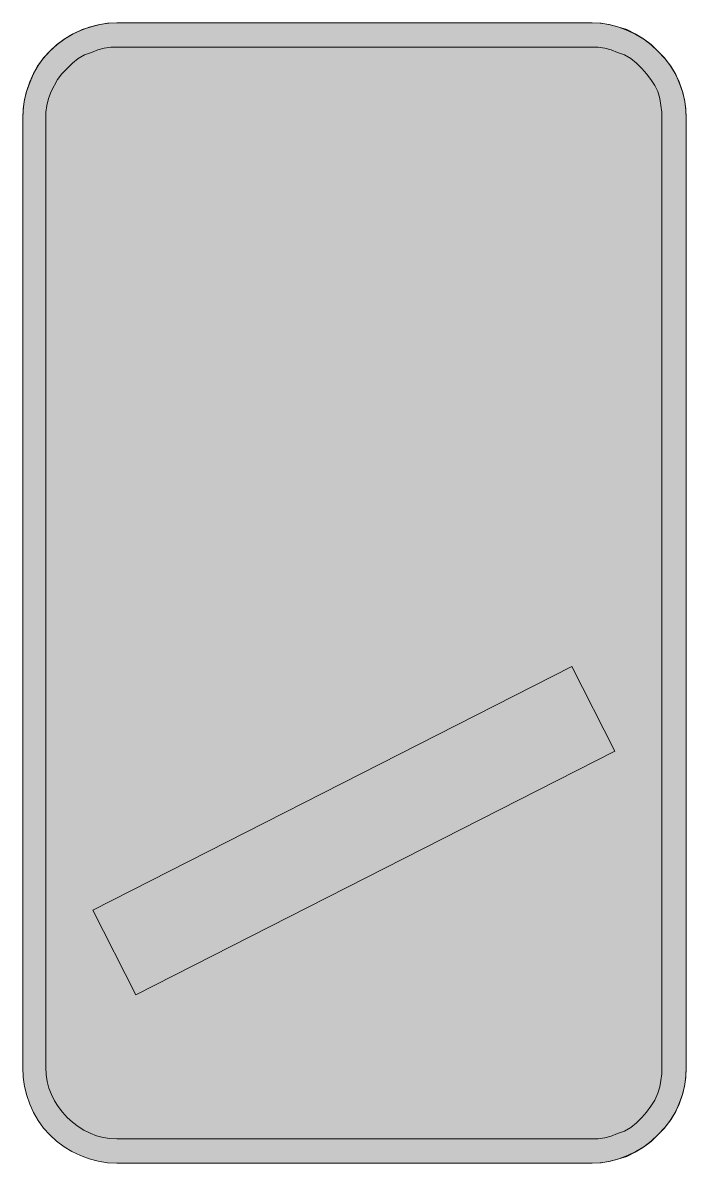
# Model space of a CAD drawing. Header units: metres. Extents: x 210 to 358, y 10 to 264.
import ezdxf

# ---------------------------------------------------------------- set-up
doc = ezdxf.new("R2010")
doc.units = ezdxf.units.M
for name, color, linetype, true_color in [('FILL_BLUE_0000FF', 7, 'Continuous', 0x0000ff), ('FILL_WHITE_FFFFFF', 7, 'Continuous', 0xffffff), ('STROKE_BLUE_0000FF', 7, 'Continuous', 0x0000ff)]:
    doc.layers.add(name, color=color, linetype=linetype, true_color=true_color)

msp = doc.modelspace()

# ---------------------------------------------------------------- hatches: boundary and pattern name
at = {"layer": 'FILL_BLUE_0000FF', "true_color": 0x0000ff}
h = msp.add_hatch(color=7, dxfattribs=at)
h.dxf.hatch_style = 1
h.paths.add_polyline_path([(229.59, 15.32), (228.07, 15.57), (226.58, 15.97), (225.15, 16.52), (223.77, 17.2), (222.46, 18.02), (221.22, 18.97), (220.05, 20.04), (218.98, 21.21), (218.03, 22.45), (217.21, 23.76), (216.53, 25.14), (215.98, 26.57), (215.58, 28.06), (215.33, 29.58), (215.25, 31.14), (215.25, 242.64), (215.31, 244.04), (215.51, 245.53), (215.88, 247.07), (216.45, 248.64), (217.91, 251.3), (218.85, 252.56), (220.05, 253.74), (221.23, 254.98), (222.53, 255.99), (223.93, 256.78), (225.45, 257.34), (226.85, 257.91), (228.3, 258.28), (229.75, 258.48), (231.15, 258.54), (337.05, 258.54), (338.45, 258.48), (339.9, 258.28), (341.35, 257.91), (342.75, 257.34), (344.27, 256.78), (345.68, 255.99), (346.97, 254.98), (348.15, 253.74), (349.22, 252.56), (350.18, 251.3), (351.02, 249.99), (351.75, 248.64), (352.14, 247.07), (352.43, 245.53), (352.59, 244.04), (352.65, 242.64), (352.65, 31.14), (352.59, 29.74), (352.43, 28.29), (352.14, 26.84), (351.75, 25.44), (351.02, 23.92), (350.18, 22.52), (349.22, 21.22), (348.15, 20.04), (346.97, 18.8), (345.68, 17.79), (344.27, 17), (342.75, 16.44), (341.35, 15.87), (339.9, 15.5), (338.45, 15.3), (337.05, 15.24), (231.15, 15.24), (229.59, 15.32)])
at = {"layer": 'FILL_WHITE_FFFFFF', "true_color": 0xffffff}
h = msp.add_hatch(color=7, dxfattribs=at)
h.dxf.hatch_style = 1
h.paths.add_polyline_path([(229.03, 9.95), (226.95, 10.28), (224.93, 10.81), (222.98, 11.53), (221.11, 12.43), (219.34, 13.51), (217.68, 14.75), (216.15, 16.14), (214.77, 17.67), (213.57, 19.33), (212.54, 21.1), (211.69, 22.96), (211.02, 24.92), (210.54, 26.94), (210.25, 29.02), (210.15, 31.14), (210.15, 242.64), (210.22, 244.49), (210.45, 246.43), (210.91, 248.42), (211.65, 250.44), (212.44, 252.41), (213.45, 254.26), (214.69, 256.01), (216.15, 257.64), (217.78, 259.11), (219.53, 260.38), (221.38, 261.48), (223.35, 262.44), (225.37, 263.05), (227.36, 263.53), (229.3, 263.83), (231.15, 263.94), (337.05, 263.94), (338.9, 263.83), (340.84, 263.53), (342.83, 263.05), (344.85, 262.44), (346.69, 261.48), (348.53, 260.38), (350.25, 259.11), (351.75, 257.64), (353.26, 256.01), (354.6, 254.26), (355.72, 252.41), (356.55, 250.44), (357.29, 248.42), (357.75, 246.43), (357.98, 244.49), (358.05, 242.64), (358.05, 31.14), (357.98, 29.29), (357.75, 27.35), (357.29, 25.36), (356.55, 23.34), (355.72, 21.37), (354.6, 19.51), (353.26, 17.77), (351.75, 16.14), (350.25, 14.67), (348.53, 13.4), (346.69, 12.3), (344.85, 11.34), (342.83, 10.73), (340.84, 10.25), (338.9, 9.95), (337.05, 9.84), (231.15, 9.84), (229.03, 9.95)])
h = msp.add_hatch(color=7, dxfattribs=at)
h.dxf.hatch_style = 1
h.paths.add_polyline_path([(342.15, 101.64), (235.35, 47.34), (225.75, 66.24), (332.55, 120.54), (342.15, 101.64)])

# ---------------------------------------------------------------- linework, layer by layer
at = {"layer": 'FILL_BLUE_0000FF', "lineweight": 0, "true_color": 0x0000ff}
msp.add_lwpolyline([(229.59, 15.32), (228.07, 15.57), (226.58, 15.97), (225.15, 16.52), (223.77, 17.2), (222.46, 18.02), (221.22, 18.97), (220.05, 20.04), (218.98, 21.21), (218.03, 22.45), (217.21, 23.76), (216.53, 25.14), (215.98, 26.57), (215.58, 28.06), (215.33, 29.58), (215.25, 31.14), (215.25, 242.64), (215.31, 244.04), (215.51, 245.53), (215.88, 247.07), (216.45, 248.64), (217.91, 251.3), (218.85, 252.56), (220.05, 253.74), (221.23, 254.98), (222.53, 255.99), (223.93, 256.78), (225.45, 257.34), (226.85, 257.91), (228.3, 258.28), (229.75, 258.48), (231.15, 258.54), (337.05, 258.54), (338.45, 258.48), (339.9, 258.28), (341.35, 257.91), (342.75, 257.34), (344.27, 256.78), (345.68, 255.99), (346.97, 254.98), (348.15, 253.74), (349.22, 252.56), (350.18, 251.3), (351.02, 249.99), (351.75, 248.64), (352.14, 247.07), (352.43, 245.53), (352.59, 244.04), (352.65, 242.64), (352.65, 31.14), (352.59, 29.74), (352.43, 28.29), (352.14, 26.84), (351.75, 25.44), (351.02, 23.92), (350.18, 22.52), (349.22, 21.22), (348.15, 20.04), (346.97, 18.8), (345.68, 17.79), (344.27, 17), (342.75, 16.44), (341.35, 15.87), (339.9, 15.5), (338.45, 15.3), (337.05, 15.24), (231.15, 15.24)], close=True, dxfattribs=at)
at = {"layer": 'FILL_WHITE_FFFFFF', "lineweight": 0, "true_color": 0xffffff}
msp.add_lwpolyline([(229.03, 9.95), (226.95, 10.28), (224.93, 10.81), (222.98, 11.53), (221.11, 12.43), (219.34, 13.51), (217.68, 14.75), (216.15, 16.14), (214.77, 17.67), (213.57, 19.33), (212.54, 21.1), (211.69, 22.96), (211.02, 24.92), (210.54, 26.94), (210.25, 29.02), (210.15, 31.14), (210.15, 242.64), (210.22, 244.49), (210.45, 246.43), (210.91, 248.42), (211.65, 250.44), (212.44, 252.41), (213.45, 254.26), (214.69, 256.01), (216.15, 257.64), (217.78, 259.11), (219.53, 260.38), (221.38, 261.48), (223.35, 262.44), (225.37, 263.05), (227.36, 263.53), (229.3, 263.83), (231.15, 263.94), (337.05, 263.94), (338.9, 263.83), (340.84, 263.53), (342.83, 263.05), (344.85, 262.44), (346.69, 261.48), (348.53, 260.38), (350.25, 259.11), (351.75, 257.64), (353.26, 256.01), (354.6, 254.26), (355.72, 252.41), (356.55, 250.44), (357.29, 248.42), (357.75, 246.43), (357.98, 244.49), (358.05, 242.64), (358.05, 31.14), (357.98, 29.29), (357.75, 27.35), (357.29, 25.36), (356.55, 23.34), (355.72, 21.37), (354.6, 19.51), (353.26, 17.77), (351.75, 16.14), (350.25, 14.67), (348.53, 13.4), (346.69, 12.3), (344.85, 11.34), (342.83, 10.73), (340.84, 10.25), (338.9, 9.95), (337.05, 9.84), (231.15, 9.84)], close=True, dxfattribs=at)
at = {"layer": 'FILL_WHITE_FFFFFF', "lineweight": 0, "true_color": 0x0000ff}
msp.add_lwpolyline([(342.15, 101.64), (235.35, 47.34), (225.75, 66.24), (332.55, 120.54)], close=True, dxfattribs=at)
at = {"layer": 'STROKE_BLUE_0000FF', "lineweight": 0, "true_color": 0x0000ff}
msp.add_lwpolyline([(358.05, 31.14), (358.05, 242.64), (357.95, 244.76), (357.66, 246.84), (357.16, 248.86), (356.48, 250.81), (355.59, 252.68), (354.51, 254.45), (353.23, 256.11), (351.75, 257.64), (350.22, 259.03), (348.57, 260.27), (346.81, 261.35), (344.96, 262.25), (343.05, 262.97), (341.08, 263.5), (339.07, 263.83), (337.05, 263.94), (231.15, 263.94), (229.03, 263.83), (226.95, 263.5), (224.93, 262.97), (222.98, 262.25), (221.11, 261.35), (219.34, 260.27), (217.68, 259.03), (216.15, 257.64), (214.77, 256.11), (213.57, 254.45), (212.54, 252.68), (211.69, 250.81), (211.02, 248.86), (210.54, 246.84), (210.25, 244.76), (210.15, 242.64), (210.15, 31.14), (210.25, 29.02), (210.54, 26.94), (211.02, 24.92), (211.69, 22.96), (212.54, 21.1), (213.57, 19.33), (214.77, 17.67), (216.15, 16.14), (217.68, 14.75), (219.34, 13.51), (221.11, 12.43), (222.98, 11.53), (224.93, 10.81), (226.95, 10.28), (229.03, 9.95), (231.15, 9.84), (337.05, 9.84), (339.07, 9.95), (341.08, 10.28), (343.05, 10.81), (344.96, 11.53), (346.81, 12.43), (348.57, 13.51), (350.22, 14.75), (351.75, 16.14), (353.23, 17.67), (354.51, 19.33), (355.59, 21.1), (356.48, 22.96), (357.16, 24.92), (357.66, 26.94), (357.95, 29.02), (358.05, 31.14)], dxfattribs=at)

doc.saveas('drawing.dxf')
